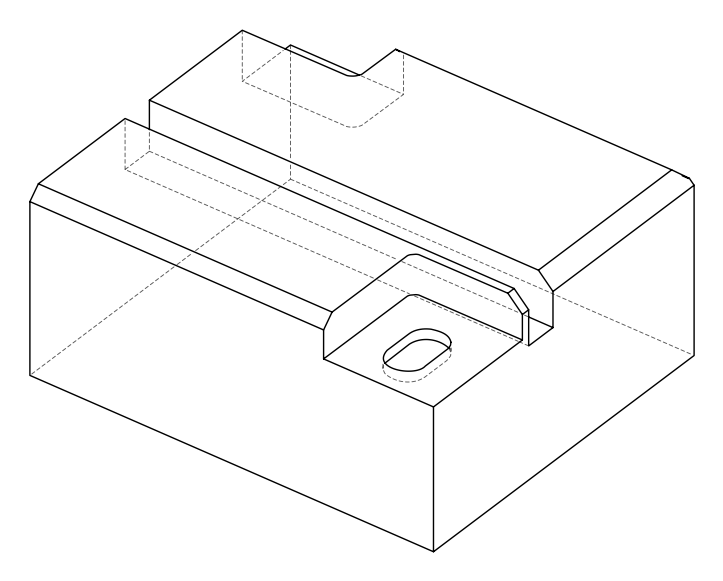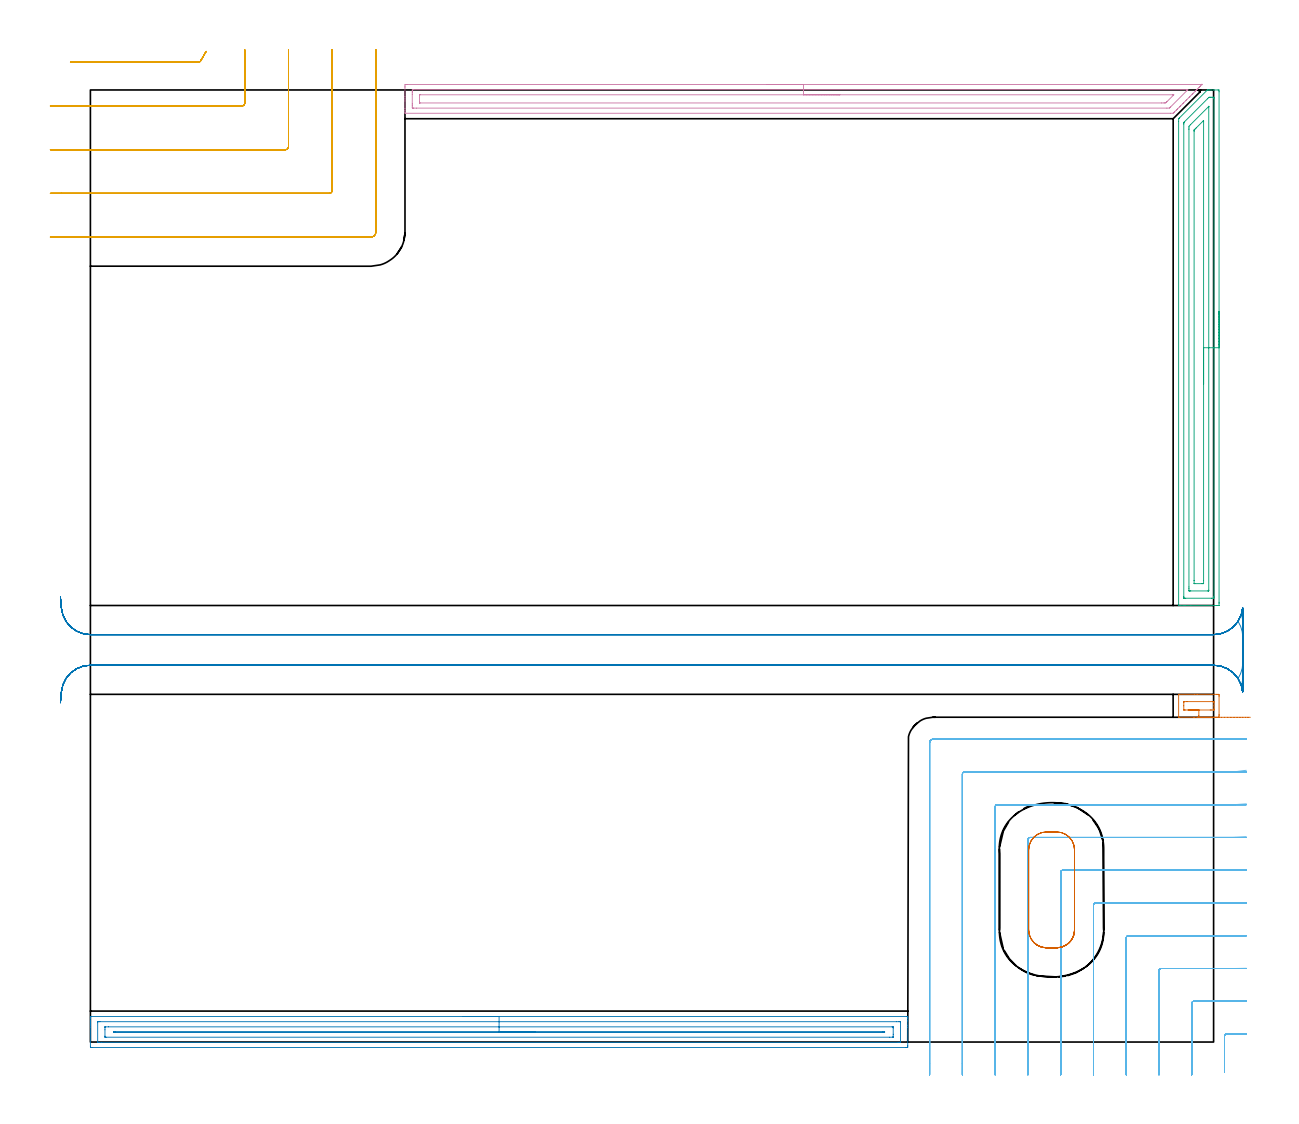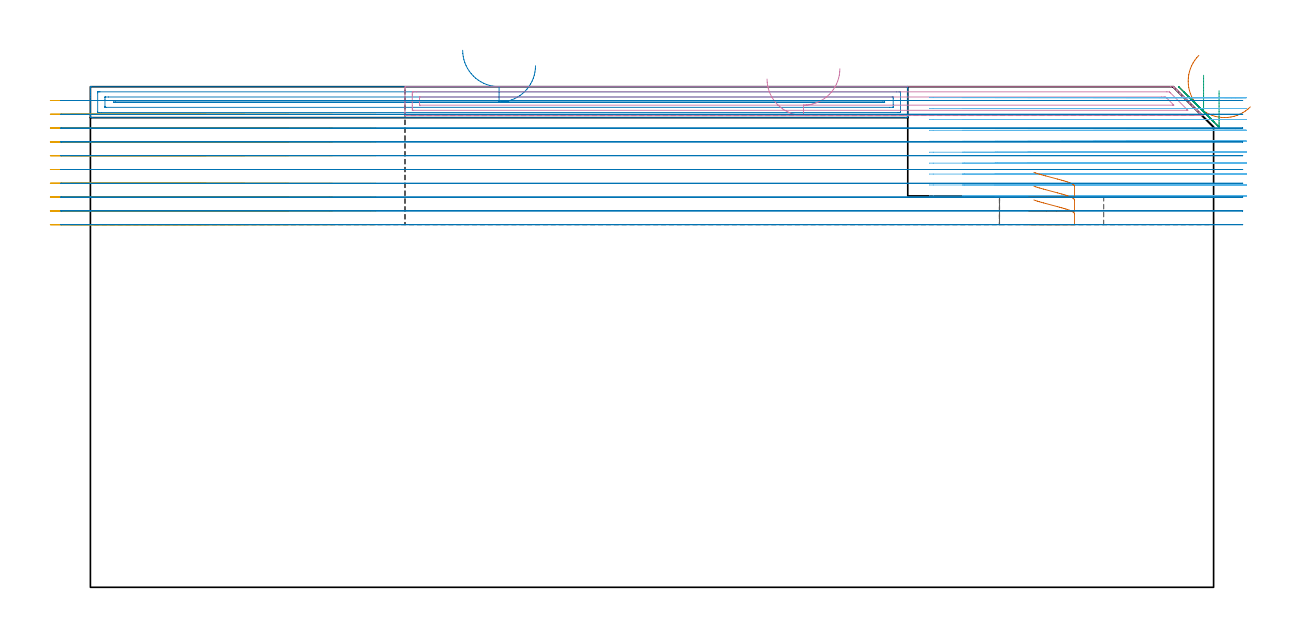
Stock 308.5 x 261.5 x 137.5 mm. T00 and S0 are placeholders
(PLAN: 8 operations, 3 tool changes, 65 min)
(1 AREA_MILL | FG_CHAMFER_SURFACE | UGT0205_001 | 0.42 min | 1162 mm3)
(2 AREA_MILL_1 | FG_CHAMFER_SURFACE_1 | UGT0205_001 | 7.33 min | 8302 mm3)
(3 AREA_MILL_2 | FG_CHAMFER_SURFACE_2 | UGT0205_001 | 4.71 min | 9112 mm3)
(4 AREA_MILL_3 | FG_CHAMFER_SURFACE_3 | UGT0205_001 | 5.39 min | 6817 mm3)
(5 MILL_CORNER_NOTCH_RECTANGULAR | CORNER_NOTCH_RECTANGULAR | NXT0201_012 | Follow Part, ap 4, ae 75% | 10.39 min | 157637 mm3)
(6 MILL_CORNER_NOTCH_RECTANGULAR_1 | CORNER_NOTCH_RECTANGULAR_1 | NXT0201_011 | Follow Part, ap 3, ae 75% | 22.01 min | 223900 mm3)
(7 MILL_RECTANGULAR_POCKET | POCKET_RECTANGULAR_STRAIGHT | NXT0201_012 | Follow Part, ap 4, ae 75% | 0.82 min | 9668 mm3)
(8 MILL_RECTANGULAR_SLOT | SLOT_RECTANGULAR | NXT0201_012 | Follow Part, ap 4, ae 75% | 13.98 min | 284520 mm3)
(TOOL UGT0205_001 | Chamfer Mill 20 x 3 x 45 deg. | D20 FL50 Z2)
(TOOL NXT0201_012 | ENDMILL 16mm [2P460-1600-NA 1630] | D16 FL38 Z6)
(TOOL NXT0201_011 | ENDMILL 12mm [2P460-1200-NA 1630] | D12 FL38 Z6)
(OP 1 AREA_MILL)
G17 G21 G94 G90
T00 M6
G54
G17 G0 G90 X318.592 Y89.2 S1061 M3
G43 Z147.5 H0
Z131.955
G94 G1 X317.949 Z131.365 F250.
X317.258 Z130.834
X316.522 Z130.364
X315.749 Z129.961
X314.943 Z129.626
X314.111 Z129.363
X313.26 Z129.174
X312.395 Z129.059
X311.523 Z129.021
X310.652 Z129.058
X309.787 Z129.171
X308.935 Z129.36
X308.103 Z129.621
X307.296 Z129.954
X306.522 Z130.357
X305.786 Z130.825
X305.094 Z131.355
X304.45 Z131.944
X304.003 Z132.391
X303.217 Z133.181
X303.109 Z133.29
X299.053 Z137.345
X298.946 Y89.201 Z137.449
X298.921 Y89.203 Z137.474
X298.905 Y89.21 Z137.49
X298.9 Y89.254 Z137.5
Y95.446
X298.905 Y95.49 Z137.49
X298.921 Y95.497 Z137.474
X298.946 Y95.499 Z137.449
X299.053 Y95.5 Z137.345
X303.217 Z133.181
X304.003 Z132.391
X309.369 Z127.027
X309.764 Y95.498 Z126.632
X309.991 Y95.49 Z126.405
X309.999 Y95.265 Z126.399
X310. Y95.004 Z126.4
Y89.956
X309.998 Y89.696 Z126.402
X309.991 Y89.206 Z126.405
X309.869 Y89.202 Z126.527
X309.369 Y89.2 Z127.027
X304.45 Z131.944
X304.452 Y89.696 Z131.948
X304.45 Y91.2 Z131.95
X301.588 Z134.812
X300.694 Z135.706
X300.426 Y91.203 Z135.974
X300.337 Y91.207 Z136.063
X300.326 Y91.209 Z136.074
X300.321 Y91.225 Z136.079
X300.317 Y91.282 Z136.083
X300.315 Y91.355 Z136.085
X300.314 Y92.35 Z136.086
X300.315 Y93.235 Z136.085
Y93.344
X300.319 Y93.454 Z136.081
X300.321 Y93.482 Z136.079
X300.328 Y93.49 Z136.072
X300.359 Y93.494 Z136.041
X300.426 Y93.497 Z135.974
X301.052 Y93.5 Z135.348
X301.32 Z135.08
X308.207 Z128.193
X308.474 Y93.497 Z127.926
X308.563 Y93.493 Z127.837
X308.574 Y93.491 Z127.826
X308.579 Y93.475 Z127.821
X308.583 Y93.418 Z127.817
X308.585 Y93.345 Z127.815
X308.586 Y92.35 Z127.814
X308.585 Y91.465 Z127.815
Y91.356
X308.581 Y91.246 Z127.819
X308.579 Y91.218 Z127.821
X308.572 Y91.21 Z127.828
X308.541 Y91.206 Z127.859
X308.474 Y91.203 Z127.926
X307.848 Y91.2 Z128.552
X307.58 Z128.82
X304.45 Z131.95
X303.861 Z132.593
X303.33 Z133.285
X302.861 Z134.021
X302.458 Z134.795
X302.124 Z135.601
X301.862 Z136.433
X301.673 Z137.285
X301.559 Z138.15
X301.521 Z139.021
X301.559 Z139.893
X301.673 Z140.758
X301.862 Z141.609
X302.124 Z142.441
X302.458 Z143.247
X302.861 Z144.021
X303.33 Z144.757
X303.861 Z145.449
X304.45 Z146.092
G0 Z147.5
M5
M2
(OP 2 AREA_MILL_1)
G17 G21 G94 G90
T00 M6
G54
G17 G0 G90 X102.25 Y7. S1061 M3
G43 Z147.5 H0
G94 G1 X102.288 Z146.628 F250.
X102.402 Z145.763
X102.591 Z144.912
X102.853 Z144.08
X103.187 Z143.274
X103.59 Z142.5
X104.058 Z141.764
X104.59 Z141.072
X105.179 Z140.429
X105.822 Z139.839
X106.514 Z139.308
X107.25 Z138.84
X108.024 Z138.437
X108.83 Z138.103
X109.662 Z137.841
X110.513 Z137.652
X111.378 Z137.538
X112.25 Z137.5
X224.332
X224.49 Y6.997 Z137.488
X224.498 Y6.879 Z137.372
X224.5 Y6.756 Z137.256
Y6.459 Z136.958
Y5.803 Z136.298
Y4.603 Z135.1
Y4.059 Z134.553
Y-0.903 Z129.594
X224.497 Y-1.176 Z129.322
X224.49 Y-1.493 Z129.004
X224.216 Y-1.498 Z129.001
X223.886 Y-1.5 Z129.
X0.614
X0.284 Y-1.498 Z129.001
X0.01 Y-1.493 Z129.004
X0. Y-1.176 Z129.322
Y4.059 Z134.553
Y4.603 Z135.1
Y4.931 Z135.427
Y5.476 Z135.972
Y5.803 Z136.298
Y6.459 Z136.958
Y6.756 Z137.256
X0.002 Y6.879 Z137.372
X0.01 Y6.997 Z137.488
X0.168 Y7. Z137.5
X112.25
Y5.586 Z136.086
X221.429
X222.099 Y5.585 Z136.085
X222.325 Y5.583 Z136.083
X222.448 Y5.579 Z136.079
X222.491 Y5.569 Z136.069
X222.493 Y5.545 Z136.045
X222.499 Y5.413 Z135.913
X222.5 Y0.178 Z130.678
X222.497 Y0.048 Z130.548
X222.492 Y-0.056 Z130.444
X222.488 Y-0.08 Z130.42
X222.475 Y-0.082 Z130.418
X222.435 Y-0.084 Z130.416
X222.099 Y-0.086 Z130.414
X221.877
X3.071
X2.401 Y-0.085 Z130.415
X2.175 Y-0.083 Z130.417
X2.052 Y-0.079 Z130.421
X2.009 Y-0.069 Z130.431
X2.007 Y-0.045 Z130.455
X2.001 Y0.087 Z130.587
X2. Y5.322 Z135.822
X2.003 Y5.452 Z135.952
X2.008 Y5.556 Z136.056
X2.012 Y5.58 Z136.08
X2.025 Y5.582 Z136.082
X2.065 Y5.584 Z136.084
X2.401 Y5.586 Z136.086
X2.623
X112.25
Y4.171 Z134.671
X220.198
X220.313 Y4.169 Z134.669
X220.428 Y4.165 Z134.665
X220.49 Y4.161 Z134.661
X220.494 Y4.119 Z134.619
X220.497 Y4.059 Z134.559
X220.499 Y3.877 Z134.377
X220.5 Y2.132 Z132.632
X220.495 Y1.441 Z131.941
X220.491 Y1.351 Z131.851
X220.489 Y1.335 Z131.835
X220.467 Y1.333 Z131.833
X220.427 Y1.33 Z131.83
X220.313 Y1.329 Z131.829
X219.536 Y1.328 Z131.828
X4.302 Y1.329 Z131.829
X4.187 Y1.331 Z131.831
X4.072 Y1.335 Z131.835
X4.01 Y1.339 Z131.839
X4.006 Y1.381 Z131.881
X4.003 Y1.441 Z131.941
X4. Y1.623 Z132.123
Y3.368 Z133.868
X4.005 Y4.059 Z134.559
X4.009 Y4.149 Z134.649
X4.011 Y4.165 Z134.665
X4.034 Y4.167 Z134.667
X4.073 Y4.17 Z134.67
X4.187 Y4.171 Z134.671
X4.964
X112.25
Y2.757 Z133.257
X218.074
X218.088 Y2.756 Z133.256
X218.173 Y2.751 Z133.251
X218.083 Y2.748 Z133.248
X217.649 Y2.743 Z133.243
X217.634
X6.426
X6.412 Y2.744 Z133.244
X6.327 Y2.749 Z133.249
X6.417 Y2.752 Z133.252
X6.851 Y2.757 Z133.257
X6.866
X112.25
X113.122 Z133.295
X113.986 Z133.409
X114.838 Z133.598
X115.67 Z133.86
X116.476 Z134.194
X117.25 Z134.597
X117.986 Z135.066
X118.678 Z135.597
X119.321 Z136.186
X119.91 Z136.829
X120.441 Z137.522
X120.91 Z138.257
X121.313 Z139.031
X121.647 Z139.837
X121.909 Z140.669
X122.098 Z141.521
X122.212 Z142.386
X122.25 Z143.257
G0 Z147.5
M5
M2
(OP 3 AREA_MILL_2)
G17 G21 G94 G90
T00 M6
G54
G17 G0 G90 X310. Y200.7 S1061 M3
G43 Z147.5 H0
Z136.4
G94 G1 Y200.662 Z135.528 F250.
Y200.548 Z134.664
Y200.359 Z133.812
Y200.097 Z132.98
Y199.763 Z132.174
Y199.36 Z131.4
Y198.892 Z130.664
Y198.36 Z129.972
Y197.771 Z129.329
Y197.128 Z128.74
Y196.436 Z128.208
Y195.7 Z127.74
Y194.926 Z127.337
Y194.12 Z127.003
Y193.288 Z126.741
Y192.437 Z126.552
Y191.572 Z126.438
Y190.7 Z126.4
Y120.789
X309.999 Y120.526 Z126.401
X309.994 Y119.904 Z126.403
X309.993 Y119.902 Z126.405
X309.369 Y119.901 Z127.029
X308.742 Y119.9 Z127.655
X302.214 Z134.181
X300.784 Z135.612
X300.426 Z135.97
X299.406 Z136.993
X298.973 Y119.902 Z137.419
X298.943 Y119.904 Z137.448
X298.903 Y119.91 Z137.488
X298.9 Y120.079 Z137.5
Y252.828
X298.905 Y253.605 Z137.491
X299.022 Y253.722 Z137.376
X299.084 Y253.785 Z137.314
X306.686 Y261.386 Z129.712
X306.792 Y261.491 Z129.604
X306.813 Y261.497 Z129.584
X307.098 Y261.5 Z129.297
X307.402 Z128.997
X307.757 Z128.642
X308.474 Z127.921
X309.727 Z126.67
X309.991 Y261.498 Z126.405
X310. Y261.005 Z126.4
Y190.7
X308.586 Z127.814
X308.585 Y122.314 Z127.815
X308.584 Y122.204 Z127.816
X308.58 Y122.092 Z127.82
X308.571 Y121.91 Z127.829
X308.474 Y121.907 Z127.926
X307.993 Y121.901 Z128.407
X300.84 Y121.9 Z135.56
X300.426 Y121.902 Z135.974
X300.367 Y121.905 Z136.033
X300.333 Y121.91 Z136.067
X300.321 Y121.922 Z136.079
X300.319 Y121.98 Z136.081
X300.315 Y122.203 Z136.085
X300.314 Y122.314 Z136.086
X300.315 Y252.157 Z136.085
X300.318 Y252.38 Z136.082
X300.321 Y252.527 Z136.079
X300.332 Y252.57 Z136.068
X300.346 Y252.589 Z136.054
X300.426 Y252.675 Z135.974
X306.836 Y259.086 Z129.564
X307.214 Y259.452 Z129.186
X307.271 Y259.49 Z129.129
X307.373 Y259.494 Z129.027
X307.58 Y259.497 Z128.82
X308.06 Y259.5 Z128.34
X308.474 Y259.498 Z127.926
X308.533 Y259.495 Z127.867
X308.567 Y259.49 Z127.833
X308.579 Y259.479 Z127.821
X308.581 Y259.42 Z127.819
X308.585 Y259.197 Z127.815
X308.586 Y259.086 Z127.814
Y190.7
X307.172 Z129.228
X307.171 Y124.102 Z129.229
X307.17 Y123.981 Z129.23
X307.167 Y123.921 Z129.233
X307.166 Y123.914 Z129.234
X307.147 Y123.91 Z129.253
X307.09 Y123.905 Z129.31
X306.887 Y123.9 Z129.513
X302.214 Z134.186
X302.012 Y123.902 Z134.388
X301.878 Y123.905 Z134.522
X301.771 Y123.91 Z134.629
X301.735 Y123.92 Z134.665
X301.734 Y123.941 Z134.666
X301.731 Y124.102 Z134.669
X301.729 Y124.587 Z134.671
X301.728 Y124.996 Z134.672
X301.729 Y250.631 Z134.671
X301.731 Y251.041 Z134.669
X301.735 Y251.52 Z134.665
X302.134 Y251.934 Z134.266
X302.174 Y251.975 Z134.226
X307.092 Y256.892 Z129.308
X307.132 Y256.931 Z129.268
X307.16 Y256.955 Z129.24
X307.166 Y256.957 Z129.234
X307.167 Y256.956 Z129.233
X307.17 Y256.932 Z129.23
X307.171 Y256.892 Z129.229
Y256.813
X307.172 Y190.7 Z129.228
X305.757 Z130.643
Y126.784
X305.751 Y125.93 Z130.649
X305.748 Y125.909 Z130.652
X305.725 Y125.907 Z130.675
X305.671 Y125.903 Z130.729
X305.56 Y125.901 Z130.84
X305.339 Y125.9 Z131.061
X303.338 Y125.901 Z133.062
X303.229 Y125.903 Z133.171
X303.174 Y125.907 Z133.226
X303.152 Y125.91 Z133.248
X303.15 Y125.924 Z133.25
X303.143 Y126.749 Z133.257
Y126.784
Y250.147
X303.145 Y250.362 Z133.255
X303.149 Y250.468 Z133.251
X303.151 Y250.49 Z133.249
X303.166 Y250.509 Z133.234
X303.199 Y250.547 Z133.201
X303.399 Y250.75 Z133.001
X303.689 Y251.041 Z132.711
X305.634 Y252.985 Z130.766
X305.714 Y253.062 Z130.686
X305.744 Y253.087 Z130.656
X305.749 Y253.091 Z130.651
X305.751 Y253.077 Z130.649
X305.755 Y253.006 Z130.645
X305.757 Y252.863 Z130.643
Y252.828
Y190.7
Y189.828 Z130.681
Y188.964 Z130.795
Y188.112 Z130.983
Y187.28 Z131.246
Y186.474 Z131.58
Y185.7 Z131.982
Y184.964 Z132.451
Y184.272 Z132.982
Y183.629 Z133.572
Y183.04 Z134.215
Y182.509 Z134.907
Y182.04 Z135.643
Y181.637 Z136.417
Y181.303 Z137.223
Y181.041 Z138.055
Y180.852 Z138.906
Y180.738 Z139.771
Y180.7 Z140.643
G0 Z147.5
M5
M2
(OP 4 AREA_MILL_3)
G17 G21 G94 G90
T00 M6
G54
G17 G0 G90 X185.85 Y263. S1061 M3
G43 Z147.5 H0
Z139.6
G94 G1 X185.888 Z138.728 F250.
X186.002 Z137.863
X186.191 Z137.012
X186.453 Z136.18
X186.787 Z135.374
X187.19 Z134.6
X187.659 Z133.864
X188.19 Z133.172
X188.779 Z132.529
X189.422 Z131.94
X190.114 Z131.408
X190.85 Z130.94
X191.624 Z130.537
X192.43 Z130.203
X193.262 Z129.941
X194.114 Z129.752
X194.978 Z129.638
X195.85 Z129.6
X305.293
X305.294 Y262.998 Z129.601
X305.293 Y262.993 Z129.606
X304.871 Y262.57 Z130.027
X304.698 Y262.398 Z130.202
X304.513 Y262.213 Z130.387
X303.991 Y261.69 Z130.908
X303.806 Y261.506 Z131.094
X303.668 Y261.368 Z131.232
X303.551 Y261.25 Z131.347
X303.509 Y261.208 Z131.39
X302.822 Y260.522 Z132.077
X302.671 Y260.37 Z132.227
X302.616 Y260.315 Z132.283
X301.977 Y259.677 Z132.923
X301.792 Y259.49 Z133.106
X301.132 Y258.832 Z133.768
X300.912 Y258.61 Z133.986
X300.287 Y257.987 Z134.613
X300.237 Y257.937 Z134.662
X300.032 Y257.73 Z134.866
X299.442 Y257.142 Z135.458
X299.345 Y257.044 Z135.554
X299.152 Y256.85 Z135.746
X298.597 Y256.297 Z136.303
X298.453 Y256.152 Z136.446
X298.272 Y255.97 Z136.626
X297.753 Y255.453 Z137.147
X297.635 Y255.334 Z137.264
X297.561 Y255.26 Z137.338
X297.405 Y255.104 Z137.489
X296.669 Y255.1 Z137.5
X86.556
X86.41 Y255.106 Z137.493
X86.4 Y255.401 Z137.199
Y255.796 Z136.804
Y256.41 Z136.185
Y258.477 Z134.12
Y259.047 Z133.547
Y259.644 Z132.952
Y262.283 Z130.313
X86.403 Y262.57 Z130.027
X86.41 Y262.991 Z129.606
X86.57 Y262.996 Z129.602
X87.002 Y263. Z129.6
X195.85
Y261.586 Z131.014
X301.129 Y261.585 Z131.015
X301.237 Y261.584 Z131.016
X301.378 Y261.579 Z131.021
X301.415 Y261.574 Z131.026
X301.407 Y261.564 Z131.036
X301.335 Y261.487 Z131.113
X301.219 Y261.369 Z131.231
X301.129 Y261.279 Z131.321
X296.668 Y256.819 Z135.781
X296.459 Y256.616 Z135.984
X296.36 Y256.522 Z136.078
X295.67 Y256.515 Z136.085
X89.573 Y256.514 Z136.086
X88.786 Y256.515 Z136.085
X88.679 Y256.516 Z136.084
X88.434 Y256.521 Z136.079
X88.41 Y256.601 Z135.999
X88.404 Y256.788 Z135.812
X88.401 Y257.29 Z135.31
X88.4 Y257.671 Z134.929
Y260.311 Z132.289
X88.401 Y260.81 Z131.79
X88.403 Y261.188 Z131.412
X88.41 Y261.569 Z131.031
X88.423 Y261.579 Z131.021
X88.443 Y261.582 Z131.018
X88.491 Y261.584 Z131.016
X88.59 Y261.585 Z131.015
X88.786 Y261.586 Z131.014
X195.85
Y260.172 Z132.428
X297.316 Y260.171 Z132.429
X297.397 Y260.17 Z132.43
X297.561 Y260.165 Z132.435
Y260.161 Z132.439
X295.672 Y258.272 Z134.328
X295.568 Y258.17 Z134.43
X295.339 Y257.95 Z134.65
X295.122 Y257.935 Z134.665
X294.884 Y257.933 Z134.667
X294.236 Y257.929 Z134.671
X90.571
X90.489 Y257.93 Z134.67
X90.425 Y257.933 Z134.667
X90.412 Y257.935 Z134.665
X90.408 Y257.955 Z134.645
X90.404 Y258.002 Z134.598
X90.401 Y258.17 Z134.43
X90.4 Y258.338 Z134.262
X90.402 Y260.097 Z132.503
X90.408 Y260.154 Z132.446
X90.412 Y260.166 Z132.434
X90.419 Y260.167 Z132.433
X90.448 Y260.17 Z132.43
X90.571 Y260.171 Z132.429
X195.85 Y260.172 Z132.428
X196.722 Z132.466
X197.587 Z132.58
X198.438 Z132.769
X199.27 Z133.031
X200.076 Z133.365
X200.85 Z133.768
X201.586 Z134.237
X202.278 Z134.768
X202.921 Z135.357
X203.51 Z136.001
X204.042 Z136.693
X204.51 Z137.428
X204.913 Z138.202
X205.247 Z139.008
X205.509 Z139.84
X205.698 Z140.692
X205.812 Z141.557
X205.85 Z142.428
G0 Z147.5
M5
M2
(OP 5 MILL_CORNER_NOTCH_RECTANGULAR)
G17 G21 G94 G90
T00 M6
G54
G17 G0 G90 X-5.498 Y269.1 S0 M3
G43 Z147.5 H1
Z133.71
G94 G1 X-2.498 F250.
X29.606 F500.
G3 X30.294 Y269.5 R0.8
G1 X31.794 Y272.098 F250.
G0 Z147.5
X-11. Y257.1
Z133.71
G1 X-8.
X41.604 F500.
G3 X42.4 Y257.896 R0.8
G1 Y269.5
Y272.5 F250.
G0 Z147.5
X-11. Y245.1
Z133.71
G1 X-8.
X53.604 F500.
G3 X54.4 Y245.896 R0.8
G1 Y269.5
Y272.5 F250.
G0 Z147.5
X-11. Y233.1
Z133.71
G1 X-8.
X65.604 F500.
G3 X66.4 Y233.896 R0.8
G1 Y269.5
Y272.5 F250.
G0 Z147.5
X-11. Y221.1
Z133.71
G1 X-8.
X77. F500.
G3 X78.4 Y222.5 R1.4
G1 Y269.5
Y272.5 F250.
G0 Z147.5
X-5.498 Y269.1
Z129.92
G1 X-2.498
X29.606 F500.
G3 X30.294 Y269.5 R0.8
G1 X31.794 Y272.098 F250.
G0 Z147.5
X-11. Y257.1
Z129.92
G1 X-8.
X41.604 F500.
G3 X42.4 Y257.896 R0.8
G1 Y269.5
Y272.5 F250.
G0 Z147.5
X-11. Y245.1
Z129.92
G1 X-8.
X53.604 F500.
G3 X54.4 Y245.896 R0.8
G1 Y269.5
Y272.5 F250.
G0 Z147.5
X-11. Y233.1
Z129.92
G1 X-8.
X65.604 F500.
G3 X66.4 Y233.896 R0.8
G1 Y269.5
Y272.5 F250.
G0 Z147.5
X-11. Y221.1
Z129.92
G1 X-8.
X77. F500.
G3 X78.4 Y222.5 R1.4
G1 Y269.5
Y272.5 F250.
G0 Z147.5
X-5.498 Y269.1
Z126.13
G1 X-2.498
X29.606 F500.
G3 X30.294 Y269.5 R0.8
G1 X31.794 Y272.098 F250.
G0 Z147.5
X-11. Y257.1
Z126.13
G1 X-8.
X41.604 F500.
G3 X42.4 Y257.896 R0.8
G1 Y269.5
Y272.5 F250.
G0 Z147.5
X-11. Y245.1
Z126.13
G1 X-8.
X53.604 F500.
G3 X54.4 Y245.896 R0.8
G1 Y269.5
Y272.5 F250.
G0 Z147.5
X-11. Y233.1
Z126.13
G1 X-8.
X65.604 F500.
G3 X66.4 Y233.896 R0.8
G1 Y269.5
Y272.5 F250.
G0 Z147.5
X-11. Y221.1
Z126.13
G1 X-8.
X77. F500.
G3 X78.4 Y222.5 R1.4
G1 Y269.5
Y272.5 F250.
G0 Z147.5
X-5.498 Y269.1
Z122.34
G1 X-2.498
X29.606 F500.
G3 X30.294 Y269.5 R0.8
G1 X31.794 Y272.098 F250.
G0 Z147.5
X-11. Y257.1
Z122.34
G1 X-8.
X41.604 F500.
G3 X42.4 Y257.896 R0.8
G1 Y269.5
Y272.5 F250.
G0 Z147.5
X-11. Y245.1
Z122.34
G1 X-8.
X53.604 F500.
G3 X54.4 Y245.896 R0.8
G1 Y269.5
Y272.5 F250.
G0 Z147.5
X-11. Y233.1
Z122.34
G1 X-8.
X65.604 F500.
G3 X66.4 Y233.896 R0.8
G1 Y269.5
Y272.5 F250.
G0 Z147.5
X-11. Y221.1
Z122.34
G1 X-8.
X77. F500.
G3 X78.4 Y222.5 R1.4
G1 Y269.5
Y272.5 F250.
G0 Z147.5
X-5.498 Y269.1
Z118.55
G1 X-2.498
X29.606 F500.
G3 X30.294 Y269.5 R0.8
G1 X31.794 Y272.098 F250.
G0 Z147.5
X-11. Y257.1
Z118.55
G1 X-8.
X41.604 F500.
G3 X42.4 Y257.896 R0.8
G1 Y269.5
Y272.5 F250.
G0 Z147.5
X-11. Y245.1
Z118.55
G1 X-8.
X53.604 F500.
G3 X54.4 Y245.896 R0.8
G1 Y269.5
Y272.5 F250.
G0 Z147.5
X-11. Y233.1
Z118.55
G1 X-8.
X65.604 F500.
G3 X66.4 Y233.896 R0.8
G1 Y269.5
Y272.5 F250.
G0 Z147.5
X-11. Y221.1
Z118.55
G1 X-8.
X77. F500.
G3 X78.4 Y222.5 R1.4
G1 Y269.5
Y272.5 F250.
G0 Z147.5
X-5.498 Y269.1
Z114.76
G1 X-2.498
X29.606 F500.
G3 X30.294 Y269.5 R0.8
G1 X31.794 Y272.098 F250.
G0 Z147.5
X-11. Y257.1
Z114.76
G1 X-8.
X41.604 F500.
G3 X42.4 Y257.896 R0.8
G1 Y269.5
Y272.5 F250.
G0 Z147.5
X-11. Y245.1
Z114.76
G1 X-8.
X53.604 F500.
G3 X54.4 Y245.896 R0.8
G1 Y269.5
Y272.5 F250.
G0 Z147.5
X-11. Y233.1
Z114.76
G1 X-8.
X65.604 F500.
G3 X66.4 Y233.896 R0.8
G1 Y269.5
Y272.5 F250.
G0 Z147.5
X-11. Y221.1
Z114.76
G1 X-8.
X77. F500.
G3 X78.4 Y222.5 R1.4
G1 Y269.5
Y272.5 F250.
G0 Z147.5
X-5.498 Y269.1
Z110.97
G1 X-2.498
X29.606 F500.
G3 X30.294 Y269.5 R0.8
G1 X31.794 Y272.098 F250.
G0 Z147.5
X-11. Y257.1
Z110.97
G1 X-8.
X41.604 F500.
G3 X42.4 Y257.896 R0.8
G1 Y269.5
Y272.5 F250.
G0 Z147.5
X-11. Y245.1
Z110.97
G1 X-8.
X53.604 F500.
G3 X54.4 Y245.896 R0.8
G1 Y269.5
Y272.5 F250.
G0 Z147.5
X-11. Y233.1
Z110.97
G1 X-8.
X65.604 F500.
G3 X66.4 Y233.896 R0.8
G1 Y269.5
Y272.5 F250.
G0 Z147.5
X-11. Y221.1
Z110.97
G1 X-8.
X77. F500.
G3 X78.4 Y222.5 R1.4
G1 Y269.5
Y272.5 F250.
G0 Z147.5
X-5.498 Y269.1
Z107.18
G1 X-2.498
X29.606 F500.
G3 X30.294 Y269.5 R0.8
G1 X31.794 Y272.098 F250.
G0 Z147.5
X-11. Y257.1
Z107.18
G1 X-8.
X41.604 F500.
G3 X42.4 Y257.896 R0.8
G1 Y269.5
Y272.5 F250.
G0 Z147.5
X-11. Y245.1
Z107.18
G1 X-8.
X53.604 F500.
G3 X54.4 Y245.896 R0.8
G1 Y269.5
Y272.5 F250.
G0 Z147.5
X-11. Y233.1
Z107.18
G1 X-8.
X65.604 F500.
G3 X66.4 Y233.896 R0.8
G1 Y269.5
Y272.5 F250.
G0 Z147.5
X-11. Y221.1
Z107.18
G1 X-8.
X77. F500.
G3 X78.4 Y222.5 R1.4
G1 Y269.5
Y272.5 F250.
G0 Z147.5
X-5.498 Y269.1
Z103.39
G1 X-2.498
X29.606 F500.
G3 X30.294 Y269.5 R0.8
G1 X31.794 Y272.098 F250.
G0 Z147.5
X-11. Y257.1
Z103.39
G1 X-8.
X41.604 F500.
G3 X42.4 Y257.896 R0.8
G1 Y269.5
Y272.5 F250.
G0 Z147.5
X-11. Y245.1
Z103.39
G1 X-8.
X53.604 F500.
G3 X54.4 Y245.896 R0.8
G1 Y269.5
Y272.5 F250.
G0 Z147.5
X-11. Y233.1
Z103.39
G1 X-8.
X65.604 F500.
G3 X66.4 Y233.896 R0.8
G1 Y269.5
Y272.5 F250.
G0 Z147.5
X-11. Y221.1
Z103.39
G1 X-8.
X77. F500.
G3 X78.4 Y222.5 R1.4
G1 Y269.5
Y272.5 F250.
G0 Z147.5
X-5.498 Y269.1
Z99.6
G1 X-2.498
X29.606 F500.
G3 X30.294 Y269.5 R0.8
G1 X31.794 Y272.098 F250.
G0 Z147.5
X-11. Y257.1
Z99.6
G1 X-8.
X41.604 F500.
G3 X42.4 Y257.896 R0.8
G1 Y269.5
Y272.5 F250.
G0 Z147.5
X-11. Y245.1
Z99.6
G1 X-8.
X53.604 F500.
G3 X54.4 Y245.896 R0.8
G1 Y269.5
Y272.5 F250.
G0 Z147.5
X-11. Y233.1
Z99.6
G1 X-8.
X65.604 F500.
G3 X66.4 Y233.896 R0.8
G1 Y269.5
Y272.5 F250.
G0 Z147.5
X-11. Y221.1
Z99.6
G1 X-8.
X77. F500.
G3 X78.4 Y222.5 R1.4
G1 Y269.5
Y272.5 F250.
G0 Z147.5
M5
M2
(OP 6 MILL_CORNER_NOTCH_RECTANGULAR_1)
G17 G21 G94 G90
T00 M6
G54
G17 G0 G90 X317.5 Y2.249 S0 M3
G43 Z147.5 H1
Z134.5
G94 G1 X314.5 Y2.208 F250.
G2 X313.382 Y2.2 R81. F500.
G1 X312.095
G3 X311.5 Y1.605 R0.6
G1 Y-5.196
Y-8.196 F250.
G0 Z147.5
X317.5 Y11.255
Z134.5
G1 X314.5 Y11.209
G2 X313.382 Y11.2 R72. F500.
G1 X303.095
G3 X302.5 Y10.605 R0.6
G1 Y-5.94
Y-6.
X302.497 Y-9. F250.
G0 Z147.5
X317.5 Y20.263
Z134.5
G1 X314.5 Y20.21
G2 X313.382 Y20.2 R63. F500.
G1 X294.095
G3 X293.5 Y19.605 R0.6
G1 Y-5.94
Y-6.
X293.497 Y-9. F250.
G0 Z147.5
X317.499 Y29.274
Z134.5
G1 X314.5 Y29.212
G2 X313.382 Y29.2 R54. F500.
G1 X285.095
G3 X284.5 Y28.605 R0.6
G1 Y-5.94
Y-6.
X284.497 Y-9. F250.
G0 Z147.5
X317.499 Y38.288
Z134.5
G1 X314.5 Y38.214
G2 X313.382 Y38.2 R45. F500.
G1 X276.096
G3 X275.5 Y37.604 R0.6
G1 Y-5.94
Y-6.
X275.496 Y-9. F250.
G0 Z147.5
X317.499 Y47.311
Z134.5
G1 X314.5 Y47.217
G2 X313.382 Y47.2 R36. F500.
G1 X267.096
G3 X266.5 Y46.604 R0.6
G1 Y-5.94
Y-6.
X266.495 Y-9. F250.
G0 Z147.5
X317.497 Y56.347
Z134.5
G1 X314.5 Y56.223
G2 X313.382 Y56.2 R27. F500.
G1 X258.096
G3 X257.5 Y55.604 R0.6
G1 Y-5.94
Y-6.
X257.493 Y-9. F250.
G0 Z147.5
X317.494 Y65.421
Z134.5
G1 X314.5 Y65.235
G2 X313.382 Y65.2 R18. F500.
G1 X249.097
G3 X248.5 Y64.603 R0.6
G1 Y-5.94
Y-6.
X248.49 Y-9. F250.
G0 Z147.5
X317.477 Y74.642
Z134.5
G1 X314.5 Y74.27
G2 X313.382 Y74.2 R9. F500.
G1 X240.097
G3 X239.5 Y73.603 R0.6
G1 Y-5.94
Y-6.
X239.48 Y-9. F250.
G0 Z147.5
X316.382 Y83.2
Z134.5
G1 X313.382
X231.5 F500.
G3 X230.5 Y82.2 R1.
G1 Y-5.94
Y-8.94 F250.
G0 Z147.5
X317.5 Y2.201
Z131.5
G1 X314.5 Y2.2
X312.095 F500.
G3 X311.5 Y1.605 R0.6
G1 Y-5.196
Y-8.196 F250.
G0 Z147.5
X317.5 Y11.201
Z131.5
G1 X314.5 Y11.2
X312.095 F500.
X303.095
G3 X302.5 Y10.605 R0.6
G1 Y-6.
Y-9. F250.
G0 Z147.5
X317.5 Y20.201
Z131.5
G1 X314.5 Y20.2
X303.095 F500.
X294.095
G3 X293.5 Y19.605 R0.6
G1 Y-6.
Y-9. F250.
G0 Z147.5
X317.5 Y29.201
Z131.5
G1 X314.5 Y29.2
X294.095 F500.
X285.095
G3 X284.5 Y28.605 R0.6
G1 Y-6.
Y-9. F250.
G0 Z147.5
X317.5 Y38.201
Z131.5
G1 X314.5 Y38.2
X285.095 F500.
X276.096
G3 X275.5 Y37.604 R0.6
G1 Y-6.
Y-9. F250.
G0 Z147.5
X317.5 Y47.201
Z131.5
G1 X314.5 Y47.2
X276.096 F500.
X267.096
G3 X266.5 Y46.604 R0.6
G1 Y-6.
Y-9. F250.
G0 Z147.5
X317.5 Y56.202
Z131.5
G1 X314.5 Y56.2
X267.096 F500.
X258.096
G3 X257.5 Y55.604 R0.6
G1 Y-6.
Y-9. F250.
G0 Z147.5
X317.5 Y65.203
Z131.5
G1 X314.5 Y65.2
X258.096 F500.
X249.097
G3 X248.5 Y64.603 R0.6
G1 Y-6.
Y-9. F250.
G0 Z147.5
X317.5 Y74.205
Z131.5
G1 X314.5 Y74.2
X249.097 F500.
X240.097
G3 X239.5 Y73.603 R0.6
G1 Y-6.
Y-9. F250.
G0 Z147.5
X317.484 Y83.2
Z131.5
G1 X314.484
X231.5 F500.
G3 X230.5 Y82.2 R1.
G1 Y-6.
Y-9. F250.
G0 Z147.5
X317.5 Y2.2
Z128.5
G1 X314.5
X312.095 F500.
G3 X311.5 Y1.605 R0.6
G1 Y-5.196
Y-8.196 F250.
G0 Z147.5
X317.5 Y11.2
Z128.5
G1 X314.5
X303.095 F500.
G3 X302.5 Y10.605 R0.6
G1 Y-6.
Y-9. F250.
G0 Z147.5
X317.5 Y20.2
Z128.5
G1 X314.5
X294.095 F500.
G3 X293.5 Y19.605 R0.6
G1 Y-6.
Y-9. F250.
G0 Z147.5
X317.5 Y29.2
Z128.5
G1 X314.5
X285.096 F500.
G3 X284.5 Y28.604 R0.6
G1 Y-6.
Y-9. F250.
G0 Z147.5
X317.5 Y38.2
Z128.5
G1 X314.5
X276.096 F500.
G3 X275.5 Y37.604 R0.6
G1 Y-6.
Y-9. F250.
G0 Z147.5
X317.5 Y47.2
Z128.5
G1 X314.5
X267.096 F500.
G3 X266.5 Y46.604 R0.6
G1 Y-6.
Y-9. F250.
G0 Z147.5
X317.5 Y56.2
Z128.5
G1 X314.5
X258.096 F500.
G3 X257.5 Y55.604 R0.6
G1 Y-6.
Y-9. F250.
G0 Z147.5
X317.5 Y65.2
Z128.5
G1 X314.5
X249.097 F500.
G3 X248.5 Y64.603 R0.6
G1 Y-6.
Y-9. F250.
G0 Z147.5
X317.5 Y74.2
Z128.5
G1 X314.5
X240.097 F500.
G3 X239.5 Y73.603 R0.6
G1 Y-6.
Y-9. F250.
G0 Z147.5
X317.5 Y83.2
Z128.5
G1 X314.5
X231.5 F500.
G3 X230.5 Y82.2 R1.
G1 Y-6.
Y-9. F250.
G0 Z147.5
X317.5 Y2.2
Z125.5
G1 X314.5
X312.095 F500.
G3 X311.5 Y1.605 R0.6
G1 Y-5.196
Y-8.196 F250.
G0 Z147.5
X317.5 Y11.2
Z125.5
G1 X314.5
X303.095 F500.
G3 X302.5 Y10.605 R0.6
G1 Y-6.
Y-9. F250.
G0 Z147.5
X317.5 Y20.2
Z125.5
G1 X314.5
X294.095 F500.
G3 X293.5 Y19.605 R0.6
G1 Y-6.
Y-9. F250.
G0 Z147.5
X317.5 Y29.2
Z125.5
G1 X314.5
X285.096 F500.
G3 X284.5 Y28.604 R0.6
G1 Y-6.
Y-9. F250.
G0 Z147.5
X317.5 Y38.2
Z125.5
G1 X314.5
X276.096 F500.
G3 X275.5 Y37.604 R0.6
G1 Y-6.
Y-9. F250.
G0 Z147.5
X317.5 Y47.2
Z125.5
G1 X314.5
X267.096 F500.
G3 X266.5 Y46.604 R0.6
G1 Y-6.
Y-9. F250.
G0 Z147.5
X317.5 Y56.2
Z125.5
G1 X314.5
X258.096 F500.
G3 X257.5 Y55.604 R0.6
G1 Y-6.
Y-9. F250.
G0 Z147.5
X317.5 Y65.2
Z125.5
G1 X314.5
X249.097 F500.
G3 X248.5 Y64.603 R0.6
G1 Y-6.
Y-9. F250.
G0 Z147.5
X317.5 Y74.2
Z125.5
G1 X314.5
X240.097 F500.
G3 X239.5 Y73.603 R0.6
G1 Y-6.
Y-9. F250.
G0 Z147.5
X317.5 Y83.2
Z125.5
G1 X314.5
X231.5 F500.
G3 X230.5 Y82.2 R1.
G1 Y-6.
Y-9. F250.
G0 Z147.5
X317.5 Y2.2
Z122.5
G1 X314.5
X312.095 F500.
G3 X311.5 Y1.605 R0.6
G1 Y-5.196
Y-8.196 F250.
G0 Z147.5
X317.5 Y11.2
Z122.5
G1 X314.5
X303.095 F500.
G3 X302.5 Y10.605 R0.6
G1 Y-6.
Y-9. F250.
G0 Z147.5
X317.5 Y20.2
Z122.5
G1 X314.5
X294.095 F500.
G3 X293.5 Y19.605 R0.6
G1 Y-6.
Y-9. F250.
G0 Z147.5
X317.5 Y29.2
Z122.5
G1 X314.5
X285.095 F500.
G3 X284.5 Y28.605 R0.6
G1 Y-6.
Y-9. F250.
G0 Z147.5
X317.5 Y38.2
Z122.5
G1 X314.5
X276.096 F500.
G3 X275.5 Y37.604 R0.6
G1 Y-6.
Y-9. F250.
G0 Z147.5
X317.5 Y47.2
Z122.5
G1 X314.5
X267.096 F500.
G3 X266.5 Y46.604 R0.6
G1 Y-6.
Y-9. F250.
G0 Z147.5
X317.5 Y56.2
Z122.5
G1 X314.5
X258.096 F500.
G3 X257.5 Y55.604 R0.6
G1 Y-6.
Y-9. F250.
G0 Z147.5
X317.5 Y65.2
Z122.5
G1 X314.5
X249.097 F500.
G3 X248.5 Y64.603 R0.6
G1 Y-6.
Y-9. F250.
G0 Z147.5
X317.5 Y74.2
Z122.5
G1 X314.5
X240.097 F500.
G3 X239.5 Y73.603 R0.6
G1 Y-6.
Y-9. F250.
G0 Z147.5
X317.5 Y83.2
Z122.5
G1 X314.5
X231.5 F500.
G3 X230.5 Y82.2 R1.
G1 Y-6.
Y-9. F250.
G0 Z147.5
X317.5 Y2.2
Z119.5
G1 X314.5
X312.095 F500.
G3 X311.5 Y1.605 R0.6
G1 Y-5.196
Y-8.196 F250.
G0 Z147.5
X317.5 Y11.2
Z119.5
G1 X314.5
X303.095 F500.
G3 X302.5 Y10.605 R0.6
G1 Y-6.
Y-9. F250.
G0 Z147.5
X317.5 Y20.2
Z119.5
G1 X314.5
X294.095 F500.
G3 X293.5 Y19.605 R0.6
G1 Y-6.
Y-9. F250.
G0 Z147.5
X317.5 Y29.2
Z119.5
G1 X314.5
X285.095 F500.
G3 X284.5 Y28.605 R0.6
G1 Y-6.
Y-9. F250.
G0 Z147.5
X317.5 Y38.2
Z119.5
G1 X314.5
X276.096 F500.
G3 X275.5 Y37.604 R0.6
G1 Y-6.
Y-9. F250.
G0 Z147.5
X317.5 Y47.2
Z119.5
G1 X314.5
X267.096 F500.
G3 X266.5 Y46.604 R0.6
G1 Y-6.
Y-9. F250.
G0 Z147.5
X317.5 Y56.2
Z119.5
G1 X314.5
X258.096 F500.
G3 X257.5 Y55.604 R0.6
G1 Y-6.
Y-9. F250.
G0 Z147.5
X317.5 Y65.2
Z119.5
G1 X314.5
X249.097 F500.
G3 X248.5 Y64.603 R0.6
G1 Y-6.
Y-9. F250.
G0 Z147.5
X317.5 Y74.2
Z119.5
G1 X314.5
X240.097 F500.
G3 X239.5 Y73.603 R0.6
G1 Y-6.
Y-9. F250.
G0 Z147.5
X317.5 Y83.2
Z119.5
G1 X314.5
X231.5 F500.
G3 X230.5 Y82.2 R1.
G1 Y-6.
Y-9. F250.
G0 Z147.5
X317.5 Y2.2
Z116.5
G1 X314.5
X312.095 F500.
G3 X311.5 Y1.605 R0.6
G1 Y-5.196
Y-8.196 F250.
G0 Z147.5
X317.5 Y11.2
Z116.5
G1 X314.5
X303.095 F500.
G3 X302.5 Y10.605 R0.6
G1 Y-6.
Y-9. F250.
G0 Z147.5
X317.5 Y20.2
Z116.5
G1 X314.5
X294.095 F500.
G3 X293.5 Y19.605 R0.6
G1 Y-6.
Y-9. F250.
G0 Z147.5
X317.5 Y29.2
Z116.5
G1 X314.5
X285.095 F500.
G3 X284.5 Y28.605 R0.6
G1 Y-6.
Y-9. F250.
G0 Z147.5
X317.5 Y38.2
Z116.5
G1 X314.5
X276.096 F500.
G3 X275.5 Y37.604 R0.6
G1 Y-6.
Y-9. F250.
G0 Z147.5
X317.5 Y47.2
Z116.5
G1 X314.5
X267.096 F500.
G3 X266.5 Y46.604 R0.6
G1 Y-6.
Y-9. F250.
G0 Z147.5
X317.5 Y56.2
Z116.5
G1 X314.5
X258.096 F500.
G3 X257.5 Y55.604 R0.6
G1 Y-6.
Y-9. F250.
G0 Z147.5
X317.5 Y65.2
Z116.5
G1 X314.5
X249.097 F500.
G3 X248.5 Y64.603 R0.6
G1 Y-6.
Y-9. F250.
G0 Z147.5
X317.5 Y74.2
Z116.5
G1 X314.5
X240.097 F500.
G3 X239.5 Y73.603 R0.6
G1 Y-6.
Y-9. F250.
G0 Z147.5
X317.5 Y83.2
Z116.5
G1 X314.5
X231.5 F500.
G3 X230.5 Y82.2 R1.
G1 Y-6.
Y-9. F250.
G0 Z147.5
X317.5 Y2.2
Z113.5
G1 X314.5
X312.095 F500.
G3 X311.5 Y1.605 R0.6
G1 Y-5.196
Y-8.196 F250.
G0 Z147.5
X317.5 Y11.2
Z113.5
G1 X314.5
X303.095 F500.
G3 X302.5 Y10.605 R0.6
G1 Y-6.
Y-9. F250.
G0 Z147.5
X317.5 Y20.2
Z113.5
G1 X314.5
X294.095 F500.
G3 X293.5 Y19.605 R0.6
G1 Y-6.
Y-9. F250.
G0 Z147.5
X317.5 Y29.2
Z113.5
G1 X314.5
X285.095 F500.
G3 X284.5 Y28.605 R0.6
G1 Y-6.
Y-9. F250.
G0 Z147.5
X317.5 Y38.2
Z113.5
G1 X314.5
X276.096 F500.
G3 X275.5 Y37.604 R0.6
G1 Y-6.
Y-9. F250.
G0 Z147.5
X317.5 Y47.2
Z113.5
G1 X314.5
X267.096 F500.
G3 X266.5 Y46.604 R0.6
G1 Y-6.
Y-9. F250.
G0 Z147.5
X317.5 Y56.2
Z113.5
G1 X314.5
X258.096 F500.
G3 X257.5 Y55.604 R0.6
G1 Y-6.
Y-9. F250.
G0 Z147.5
X317.5 Y65.2
Z113.5
G1 X314.5
X249.097 F500.
G3 X248.5 Y64.603 R0.6
G1 Y-6.
Y-9. F250.
G0 Z147.5
X317.5 Y74.2
Z113.5
G1 X314.5
X240.097 F500.
G3 X239.5 Y73.603 R0.6
G1 Y-6.
Y-9. F250.
G0 Z147.5
X317.5 Y83.2
Z113.5
G1 X314.5
X231.5 F500.
G3 X230.5 Y82.2 R1.
G1 Y-6.
Y-9. F250.
G0 Z147.5
X317.5 Y2.2
Z110.5
G1 X314.5
X312.095 F500.
G3 X311.5 Y1.605 R0.6
G1 Y-5.196
Y-8.196 F250.
G0 Z147.5
X317.5 Y11.2
Z110.5
G1 X314.5
X303.095 F500.
G3 X302.5 Y10.605 R0.6
G1 Y-6.
Y-9. F250.
G0 Z147.5
X317.5 Y20.2
Z110.5
G1 X314.5
X294.095 F500.
G3 X293.5 Y19.605 R0.6
G1 Y-6.
Y-9. F250.
G0 Z147.5
X317.5 Y29.2
Z110.5
G1 X314.5
X285.095 F500.
G3 X284.5 Y28.605 R0.6
G1 Y-6.
Y-9. F250.
G0 Z147.5
X317.5 Y38.2
Z110.5
G1 X314.5
X276.096 F500.
G3 X275.5 Y37.604 R0.6
G1 Y-6.
Y-9. F250.
G0 Z147.5
X317.5 Y47.2
Z110.5
G1 X314.5
X267.096 F500.
G3 X266.5 Y46.604 R0.6
G1 Y-6.
Y-9. F250.
G0 Z147.5
X317.5 Y56.2
Z110.5
G1 X314.5
X258.096 F500.
G3 X257.5 Y55.604 R0.6
G1 Y-6.
Y-9. F250.
G0 Z147.5
X317.5 Y65.2
Z110.5
G1 X314.5
X249.097 F500.
G3 X248.5 Y64.603 R0.6
G1 Y-6.
Y-9. F250.
G0 Z147.5
X317.5 Y74.2
Z110.5
G1 X314.5
X240.097 F500.
G3 X239.5 Y73.603 R0.6
G1 Y-6.
Y-9. F250.
G0 Z147.5
X317.5 Y83.2
Z110.5
G1 X314.5
X231.5 F500.
G3 X230.5 Y82.2 R1.
G1 Y-6.
Y-9. F250.
G0 Z147.5
X317.5 Y2.2
Z107.5
G1 X314.5
X312.095 F500.
G3 X311.5 Y1.605 R0.6
G1 Y-5.196
Y-8.196 F250.
G0 Z147.5
X317.5 Y11.2
Z107.5
G1 X314.5
X303.095 F500.
G3 X302.5 Y10.605 R0.6
G1 Y-6.
Y-9. F250.
G0 Z147.5
X317.5 Y20.2
Z107.5
G1 X314.5
X294.095 F500.
G3 X293.5 Y19.605 R0.6
G1 Y-6.
Y-9. F250.
G0 Z147.5
X317.5 Y29.2
Z107.5
G1 X314.5
X285.095 F500.
G3 X284.5 Y28.605 R0.6
G1 Y-6.
Y-9. F250.
G0 Z147.5
X317.5 Y38.2
Z107.5
G1 X314.5
X276.096 F500.
G3 X275.5 Y37.604 R0.6
G1 Y-6.
Y-9. F250.
G0 Z147.5
X317.5 Y47.2
Z107.5
G1 X314.5
X267.096 F500.
G3 X266.5 Y46.604 R0.6
G1 Y-6.
Y-9. F250.
G0 Z147.5
X317.5 Y56.2
Z107.5
G1 X314.5
X258.096 F500.
G3 X257.5 Y55.604 R0.6
G1 Y-6.
Y-9. F250.
G0 Z147.5
X317.5 Y65.2
Z107.5
G1 X314.5
X249.097 F500.
G3 X248.5 Y64.603 R0.6
G1 Y-6.
Y-9. F250.
G0 Z147.5
X317.5 Y74.2
Z107.5
G1 X314.5
X240.097 F500.
G3 X239.5 Y73.603 R0.6
G1 Y-6.
Y-9. F250.
G0 Z147.5
X317.5 Y83.2
Z107.5
G1 X314.5
X231.5 F500.
G3 X230.5 Y82.2 R1.
G1 Y-6.
Y-9. F250.
G0 Z147.5
M5
M2
(OP 7 MILL_RECTANGULAR_POCKET)
G17 G21 G94 G90
T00 M6
G54
G17 G0 G90 X259.139 Y27.325 S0 M3
G43 Z147.5 H1
Z113.97
G94 G1 X259.585 Y26.931 Z113.81 F250.
X260.084 Y26.59 Z113.648
X260.621 Y26.312 Z113.486
X261.188 Y26.102 Z113.324
X261.777 Y25.964 Z113.162
X262.379 Y25.9 Z113.
X265.621 Z112.131
X266.223 Y25.964 Z111.969
X266.812 Y26.102 Z111.807
X267.379 Y26.312 Z111.645
X267.916 Y26.59 Z111.483
X268.415 Y26.931 Z111.321
X268.868 Y27.332 Z111.159
X269.269 Y27.785 Z110.997
X269.61 Y28.284 Z110.835
X269.888 Y28.821 Z110.673
X270.098 Y29.388 Z110.511
X270.236 Y29.977 Z110.349
X270.3 Y30.579 Z110.187
Y41.8 Z107.18
Y52.8 F500.
G3 X265.4 Y57.7 R4.9
G1 X262.6
G3 X257.7 Y52.8 R4.9
G1 Y30.8
G3 X262.6 Y25.9 R4.9
G1 X265.4
G3 X270.3 Y30.8 R4.9
G1 Y41.8
Y42.8
G0 X259.139 Y27.325 Z110.18
G1 X259.585 Y26.931 Z110.02 F250.
X260.084 Y26.59 Z109.858
X260.621 Y26.312 Z109.696
X261.188 Y26.102 Z109.534
X261.777 Y25.964 Z109.372
X262.379 Y25.9 Z109.21
X265.621 Z108.341
X266.223 Y25.964 Z108.179
X266.812 Y26.102 Z108.017
X267.379 Y26.312 Z107.855
X267.916 Y26.59 Z107.693
X268.415 Y26.931 Z107.531
X268.868 Y27.332 Z107.369
X269.269 Y27.785 Z107.207
X269.61 Y28.284 Z107.045
X269.888 Y28.821 Z106.883
X270.098 Y29.388 Z106.721
X270.236 Y29.977 Z106.559
X270.3 Y30.579 Z106.397
Y41.8 Z103.39
Y52.8 F500.
G3 X265.4 Y57.7 R4.9
G1 X262.6
G3 X257.7 Y52.8 R4.9
G1 Y30.8
G3 X262.6 Y25.9 R4.9
G1 X265.4
G3 X270.3 Y30.8 R4.9
G1 Y41.8
Y42.8
G0 X259.139 Y27.325 Z106.39
G1 X259.585 Y26.931 Z106.23 F250.
X260.084 Y26.59 Z106.068
X260.621 Y26.312 Z105.906
X261.188 Y26.102 Z105.744
X261.777 Y25.964 Z105.582
X262.379 Y25.9 Z105.42
X265.621 Z104.551
X266.223 Y25.964 Z104.389
X266.812 Y26.102 Z104.227
X267.379 Y26.312 Z104.065
X267.916 Y26.59 Z103.903
X268.415 Y26.931 Z103.741
X268.868 Y27.332 Z103.579
X269.269 Y27.785 Z103.417
X269.61 Y28.284 Z103.255
X269.888 Y28.821 Z103.093
X270.098 Y29.388 Z102.931
X270.236 Y29.977 Z102.769
X270.3 Y30.579 Z102.607
Y41.8 Z99.6
Y52.8 F500.
G3 X265.4 Y57.7 R4.9
G1 X262.6
G3 X257.7 Y52.8 R4.9
G1 Y30.8
G3 X262.6 Y25.9 R4.9
G1 X265.4
G3 X270.3 Y30.8 R4.9
G1 Y41.8
Y42.8
G0 Z147.5
M5
M2
(OP 8 MILL_RECTANGULAR_SLOT)
G17 G21 G94 G90
T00 M6
G54
G17 G0 G90 X-8.23 Y93.203 S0 M3
G43 Z147.5 H1
Z133.71
G94 G1 X-7.97 Y96.192 F250.
G2 X0. Y103.5 R8. F500.
G1 X308.5
G2 X315.219 Y99.842 R8.
G3 X316.5 Y104.183 R8.
G1 Y111.208
G3 X315.217 Y115.554 R8.
G2 X308.5 Y111.9 R8.
G1 X0.
G2 X-7.97 Y119.208 R8.
G1 X-8.23 Y122.197 F250.
G0 Y93.203 Z129.92
G1 X-7.97 Y96.192
G2 X0. Y103.5 R8. F500.
G1 X308.5
G2 X316.119 Y97.939 R8.
G1 X316.148 Y97.931
G3 X316.5 Y100.278 R8.
G1 Y115.086
G3 X316.142 Y117.452 R8.
G1 X316.113 Y117.443
G2 X308.5 Y111.9 R8.
G1 X0.
G2 X-7.97 Y119.208 R8.
G1 X-8.23 Y122.197 F250.
G0 Y93.203 Z126.13
G1 X-7.97 Y96.192
G2 X0. Y103.5 R8. F500.
G1 X308.5
G2 X316.47 Y96.192 R8.
G1 X316.5
Y119.208
X316.47
G2 X308.5 Y111.9 R8.
G1 X0.
G2 X-7.97 Y119.208 R8.
G1 X-8.23 Y122.197 F250.
G0 Y93.203 Z122.34
G1 X-7.97 Y96.192
G2 X0. Y103.5 R8. F500.
G1 X308.5
G2 X316.47 Y96.192 R8.
G1 X316.5
Y119.208
X316.47
G2 X308.5 Y111.9 R8.
G1 X0.
G2 X-7.97 Y119.208 R8.
G1 X-8.23 Y122.197 F250.
G0 Y93.203 Z118.55
G1 X-7.97 Y96.192
G2 X0. Y103.5 R8. F500.
G1 X308.5
G2 X316.47 Y96.192 R8.
G1 X316.5
Y119.208
X316.47
G2 X308.5 Y111.9 R8.
G1 X0.
G2 X-7.97 Y119.208 R8.
G1 X-8.23 Y122.197 F250.
G0 Y93.203 Z114.76
G1 X-7.97 Y96.192
G2 X0. Y103.5 R8. F500.
G1 X308.5
G2 X316.47 Y96.192 R8.
G1 X316.5
Y119.208
X316.47
G2 X308.5 Y111.9 R8.
G1 X0.
G2 X-7.97 Y119.208 R8.
G1 X-8.23 Y122.197 F250.
G0 Y93.203 Z110.97
G1 X-7.97 Y96.192
G2 X0. Y103.5 R8. F500.
G1 X308.5
G2 X316.47 Y96.192 R8.
G1 X316.5
Y119.208
X316.47
G2 X308.5 Y111.9 R8.
G1 X0.
G2 X-7.97 Y119.208 R8.
G1 X-8.23 Y122.197 F250.
G0 Y93.203 Z107.18
G1 X-7.97 Y96.192
G2 X0. Y103.5 R8. F500.
G1 X308.5
G2 X316.47 Y96.192 R8.
G1 X316.5
Y119.208
X316.47
G2 X308.5 Y111.9 R8.
G1 X0.
G2 X-7.97 Y119.208 R8.
G1 X-8.23 Y122.197 F250.
G0 Y93.203 Z103.39
G1 X-7.97 Y96.192
G2 X0. Y103.5 R8. F500.
G1 X308.5
G2 X316.47 Y96.192 R8.
G1 X316.5
Y119.208
X316.47
G2 X308.5 Y111.9 R8.
G1 X0.
G2 X-7.97 Y119.208 R8.
G1 X-8.23 Y122.197 F250.
G0 Y93.203 Z99.6
G1 X-7.97 Y96.192
G2 X0. Y103.5 R8. F500.
G1 X308.5
G2 X316.47 Y96.192 R8.
G1 X316.5
Y119.208
X316.47
G2 X308.5 Y111.9 R8.
G1 X0.
G2 X-7.97 Y119.208 R8.
G1 X-8.23 Y122.197 F250.
G0 Z147.5
M5
M2
